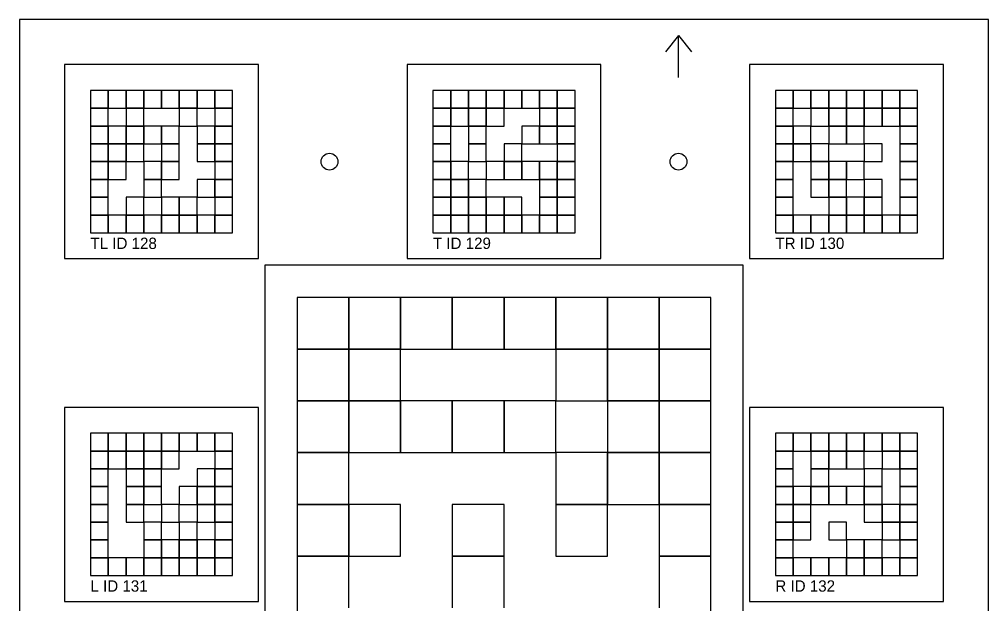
# Model space of a CAD drawing. Extents: x 0 to 1260, y -12 to 1580.
# Drawn here: x 960 to 1260, y 1399 to 1580 of the extents above; entities that cross this region are included whole.
import ezdxf

# ---------------------------------------------------------------- set-up
doc = ezdxf.new("R2010")
doc.units = 0
for name, color, linetype in [('BLACK_POCKET', 7, 'CONTINUOUS'), ('CUT', 7, 'CONTINUOUS'), ('LABEL', 3, 'CONTINUOUS'), ('MOUNT_HOLE', 6, 'CONTINUOUS'), ('ORIENTATION', 7, 'CONTINUOUS'), ('QUIET_ZONE', 5, 'CONTINUOUS'), ('TAG_BOUNDARY', 8, 'CONTINUOUS')]:
    doc.layers.add(name, color=color, linetype=linetype)

msp = doc.modelspace()

# ---------------------------------------------------------------- linework, layer by layer
at = {"layer": 'BLACK_POCKET'}
for p, q in [((987.5, 1558), (982, 1558)), ((982, 1558), (982, 1552.5)), ((987.5, 1552.5), (987.5, 1558)), ((993, 1558), (987.5, 1558)), ((987.5, 1558), (987.5, 1552.5)), ((993, 1552.5), (993, 1558)), ((998.5, 1558), (993, 1558)), ((993, 1558), (993, 1552.5)), ((998.5, 1552.5), (998.5, 1558)), ((1004, 1558), (998.5, 1558)), ((998.5, 1558), (998.5, 1552.5)), ((1004, 1552.5), (1004, 1558)), ((1009.5, 1558), (1004, 1558)), ((1004, 1558), (1004, 1552.5)), ((1009.5, 1552.5), (1009.5, 1558)), ((1015, 1558), (1009.5, 1558)), ((1009.5, 1558), (1009.5, 1552.5)), ((1015, 1552.5), (1015, 1558)), ((1020.5, 1558), (1015, 1558)), ((1015, 1558), (1015, 1552.5)), ((1020.5, 1552.5), (1020.5, 1558)), ((1026, 1558), (1020.5, 1558)), ((1020.5, 1558), (1020.5, 1552.5)), ((1026, 1552.5), (1026, 1558)), ((1093.5, 1558), (1088, 1558)), ((1088, 1558), (1088, 1552.5)), ((1093.5, 1552.5), (1093.5, 1558)), ((1099, 1558), (1093.5, 1558)), ((1093.5, 1558), (1093.5, 1552.5)), ((1099, 1552.5), (1099, 1558)), ((1104.5, 1558), (1099, 1558)), ((1099, 1558), (1099, 1552.5)), ((1104.5, 1552.5), (1104.5, 1558)), ((1110, 1558), (1104.5, 1558)), ((1104.5, 1558), (1104.5, 1552.5)), ((1110, 1552.5), (1110, 1558)), ((1115.5, 1558), (1110, 1558)), ((1110, 1558), (1110, 1552.5)), ((1115.5, 1552.5), (1115.5, 1558)), ((1121, 1558), (1115.5, 1558)), ((1115.5, 1558), (1115.5, 1552.5)), ((1121, 1552.5), (1121, 1558)), ((1126.5, 1558), (1121, 1558)), ((1121, 1558), (1121, 1552.5)), ((1126.5, 1552.5), (1126.5, 1558)), ((1132, 1558), (1126.5, 1558)), ((1126.5, 1558), (1126.5, 1552.5)), ((1132, 1552.5), (1132, 1558)), ((1199.5, 1558), (1194, 1558)), ((1194, 1558), (1194, 1552.5)), ((1199.5, 1552.5), (1199.5, 1558)), ((1205, 1558), (1199.5, 1558)), ((1199.5, 1558), (1199.5, 1552.5)), ((1205, 1552.5), (1205, 1558)), ((1210.5, 1558), (1205, 1558)), ((1205, 1558), (1205, 1552.5)), ((1210.5, 1552.5), (1210.5, 1558)), ((1216, 1558), (1210.5, 1558)), ((1210.5, 1558), (1210.5, 1552.5)), ((1216, 1552.5), (1216, 1558)), ((1221.5, 1558), (1216, 1558)), ((1216, 1558), (1216, 1552.5)), ((1221.5, 1552.5), (1221.5, 1558)), ((1227, 1558), (1221.5, 1558)), ((1221.5, 1558), (1221.5, 1552.5)), ((1227, 1552.5), (1227, 1558)), ((1232.5, 1558), (1227, 1558)), ((1227, 1558), (1227, 1552.5)), ((1232.5, 1552.5), (1232.5, 1558)), ((1238, 1558), (1232.5, 1558)), ((1232.5, 1558), (1232.5, 1552.5)), ((1238, 1552.5), (1238, 1558)), ((982, 1552.5), (987.5, 1552.5)), ((987.5, 1552.5), (982, 1552.5)), ((982, 1552.5), (982, 1547)), ((987.5, 1552.5), (993, 1552.5)), ((987.5, 1547), (987.5, 1552.5)), ((993, 1552.5), (998.5, 1552.5)), ((998.5, 1552.5), (993, 1552.5)), ((993, 1552.5), (993, 1547)), ((998.5, 1552.5), (1004, 1552.5)), ((998.5, 1547), (998.5, 1552.5)), ((1004, 1552.5), (1009.5, 1552.5)), ((1009.5, 1552.5), (1015, 1552.5)), ((1015, 1552.5), (1009.5, 1552.5)), ((1009.5, 1552.5), (1009.5, 1547)), ((1015, 1552.5), (1020.5, 1552.5)), ((1015, 1547), (1015, 1552.5)), ((1020.5, 1552.5), (1026, 1552.5)), ((1026, 1552.5), (1020.5, 1552.5)), ((1020.5, 1552.5), (1020.5, 1547)), ((1026, 1547), (1026, 1552.5)), ((1088, 1552.5), (1093.5, 1552.5)), ((1093.5, 1552.5), (1088, 1552.5)), ((1088, 1552.5), (1088, 1547)), ((1093.5, 1552.5), (1099, 1552.5)), ((1093.5, 1547), (1093.5, 1552.5)), ((1099, 1552.5), (1093.5, 1552.5)), ((1093.5, 1552.5), (1093.5, 1547)), ((1099, 1552.5), (1104.5, 1552.5)), ((1099, 1547), (1099, 1552.5)), ((1104.5, 1552.5), (1099, 1552.5)), ((1099, 1552.5), (1099, 1547)), ((1104.5, 1552.5), (1110, 1552.5)), ((1104.5, 1547), (1104.5, 1552.5)), ((1110, 1552.5), (1104.5, 1552.5)), ((1104.5, 1552.5), (1104.5, 1547)), ((1110, 1552.5), (1115.5, 1552.5)), ((1110, 1547), (1110, 1552.5)), ((1115.5, 1552.5), (1121, 1552.5)), ((1121, 1552.5), (1126.5, 1552.5)), ((1126.5, 1552.5), (1121, 1552.5)), ((1121, 1552.5), (1121, 1547)), ((1126.5, 1552.5), (1132, 1552.5)), ((1126.5, 1547), (1126.5, 1552.5)), ((1132, 1552.5), (1126.5, 1552.5)), ((1126.5, 1552.5), (1126.5, 1547)), ((1132, 1547), (1132, 1552.5)), ((1194, 1552.5), (1199.5, 1552.5)), ((1199.5, 1552.5), (1194, 1552.5)), ((1194, 1552.5), (1194, 1547)), ((1199.5, 1552.5), (1205, 1552.5)), ((1199.5, 1547), (1199.5, 1552.5)), ((1205, 1552.5), (1210.5, 1552.5)), ((1210.5, 1552.5), (1205, 1552.5)), ((1205, 1552.5), (1205, 1547)), ((1210.5, 1552.5), (1216, 1552.5)), ((1210.5, 1547), (1210.5, 1552.5)), ((1216, 1552.5), (1210.5, 1552.5)), ((1210.5, 1552.5), (1210.5, 1547)), ((1216, 1552.5), (1221.5, 1552.5)), ((1216, 1547), (1216, 1552.5)), ((1221.5, 1552.5), (1216, 1552.5)), ((1216, 1552.5), (1216, 1547)), ((1221.5, 1552.5), (1227, 1552.5)), ((1221.5, 1547), (1221.5, 1552.5)), ((1227, 1552.5), (1221.5, 1552.5)), ((1221.5, 1552.5), (1221.5, 1547)), ((1227, 1552.5), (1232.5, 1552.5)), ((1227, 1547), (1227, 1552.5)), ((1232.5, 1552.5), (1227, 1552.5)), ((1227, 1552.5), (1227, 1547)), ((1232.5, 1552.5), (1238, 1552.5)), ((1232.5, 1547), (1232.5, 1552.5)), ((1238, 1552.5), (1232.5, 1552.5)), ((1232.5, 1552.5), (1232.5, 1547)), ((1238, 1547), (1238, 1552.5)), ((982, 1547), (987.5, 1547)), ((987.5, 1547), (982, 1547)), ((982, 1547), (982, 1541.5)), ((987.5, 1541.5), (987.5, 1547)), ((993, 1547), (987.5, 1547)), ((987.5, 1547), (987.5, 1541.5)), ((993, 1547), (998.5, 1547)), ((993, 1541.5), (993, 1547)), ((998.5, 1547), (993, 1547)), ((993, 1547), (993, 1541.5)), ((998.5, 1541.5), (998.5, 1547)), ((1004, 1547), (998.5, 1547)), ((998.5, 1547), (998.5, 1541.5)), ((1004, 1541.5), (1004, 1547)), ((1009.5, 1547), (1004, 1547)), ((1004, 1547), (1004, 1541.5)), ((1009.5, 1547), (1015, 1547)), ((1009.5, 1541.5), (1009.5, 1547)), ((1020.5, 1547), (1015, 1547)), ((1015, 1547), (1015, 1541.5)), ((1020.5, 1547), (1026, 1547)), ((1020.5, 1541.5), (1020.5, 1547)), ((1026, 1547), (1020.5, 1547)), ((1020.5, 1547), (1020.5, 1541.5)), ((1026, 1541.5), (1026, 1547)), ((1088, 1547), (1093.5, 1547)), ((1093.5, 1547), (1088, 1547)), ((1088, 1547), (1088, 1541.5)), ((1093.5, 1547), (1099, 1547)), ((1093.5, 1541.5), (1093.5, 1547)), ((1099, 1547), (1104.5, 1547)), ((1104.5, 1547), (1099, 1547)), ((1099, 1547), (1099, 1541.5)), ((1104.5, 1547), (1110, 1547)), ((1104.5, 1541.5), (1104.5, 1547)), ((1121, 1547), (1115.5, 1547)), ((1115.5, 1547), (1115.5, 1541.5)), ((1121, 1547), (1126.5, 1547)), ((1121, 1541.5), (1121, 1547)), ((1126.5, 1547), (1121, 1547)), ((1121, 1547), (1121, 1541.5)), ((1126.5, 1547), (1132, 1547)), ((1126.5, 1541.5), (1126.5, 1547)), ((1132, 1547), (1126.5, 1547)), ((1126.5, 1547), (1126.5, 1541.5)), ((1132, 1541.5), (1132, 1547)), ((1194, 1547), (1199.5, 1547)), ((1199.5, 1547), (1194, 1547)), ((1194, 1547), (1194, 1541.5)), ((1199.5, 1541.5), (1199.5, 1547)), ((1205, 1547), (1199.5, 1547)), ((1199.5, 1547), (1199.5, 1541.5)), ((1205, 1547), (1210.5, 1547)), ((1205, 1541.5), (1205, 1547)), ((1210.5, 1547), (1216, 1547)), ((1216, 1547), (1210.5, 1547)), ((1210.5, 1547), (1210.5, 1541.5)), ((1216, 1547), (1221.5, 1547)), ((1216, 1541.5), (1216, 1547)), ((1221.5, 1547), (1216, 1547)), ((1216, 1547), (1216, 1541.5)), ((1221.5, 1547), (1227, 1547)), ((1221.5, 1541.5), (1221.5, 1547)), ((1227, 1547), (1232.5, 1547)), ((1232.5, 1547), (1238, 1547)), ((1238, 1547), (1232.5, 1547)), ((1232.5, 1547), (1232.5, 1541.5)), ((1238, 1541.5), (1238, 1547)), ((982, 1541.5), (987.5, 1541.5)), ((987.5, 1541.5), (982, 1541.5)), ((982, 1541.5), (982, 1536)), ((987.5, 1541.5), (993, 1541.5)), ((987.5, 1536), (987.5, 1541.5)), ((993, 1541.5), (987.5, 1541.5)), ((987.5, 1541.5), (987.5, 1536)), ((993, 1541.5), (998.5, 1541.5)), ((993, 1536), (993, 1541.5)), ((998.5, 1541.5), (993, 1541.5)), ((993, 1541.5), (993, 1536)), ((998.5, 1541.5), (1004, 1541.5)), ((998.5, 1536), (998.5, 1541.5)), ((1004, 1541.5), (1009.5, 1541.5)), ((1009.5, 1541.5), (1004, 1541.5)), ((1004, 1541.5), (1004, 1536)), ((1009.5, 1536), (1009.5, 1541.5)), ((1015, 1541.5), (1020.5, 1541.5)), ((1020.5, 1541.5), (1015, 1541.5)), ((1015, 1541.5), (1015, 1536)), ((1020.5, 1541.5), (1026, 1541.5)), ((1020.5, 1536), (1020.5, 1541.5)), ((1026, 1541.5), (1020.5, 1541.5)), ((1020.5, 1541.5), (1020.5, 1536)), ((1026, 1536), (1026, 1541.5)), ((1088, 1541.5), (1093.5, 1541.5)), ((1093.5, 1541.5), (1088, 1541.5)), ((1088, 1541.5), (1088, 1536)), ((1093.5, 1536), (1093.5, 1541.5)), ((1099, 1541.5), (1104.5, 1541.5)), ((1104.5, 1541.5), (1099, 1541.5)), ((1099, 1541.5), (1099, 1536)), ((1104.5, 1536), (1104.5, 1541.5)), ((1115.5, 1541.5), (1110, 1541.5)), ((1110, 1541.5), (1110, 1536)), ((1115.5, 1541.5), (1121, 1541.5)), ((1115.5, 1536), (1115.5, 1541.5)), ((1121, 1541.5), (1126.5, 1541.5)), ((1126.5, 1541.5), (1132, 1541.5)), ((1132, 1541.5), (1126.5, 1541.5)), ((1126.5, 1541.5), (1126.5, 1536)), ((1132, 1536), (1132, 1541.5)), ((1194, 1541.5), (1199.5, 1541.5)), ((1199.5, 1541.5), (1194, 1541.5)), ((1194, 1541.5), (1194, 1536)), ((1199.5, 1541.5), (1205, 1541.5)), ((1199.5, 1536), (1199.5, 1541.5)), ((1205, 1541.5), (1199.5, 1541.5)), ((1199.5, 1541.5), (1199.5, 1536)), ((1205, 1536), (1205, 1541.5)), ((1210.5, 1541.5), (1205, 1541.5)), ((1205, 1541.5), (1205, 1536)), ((1210.5, 1541.5), (1216, 1541.5)), ((1210.5, 1536), (1210.5, 1541.5)), ((1216, 1541.5), (1221.5, 1541.5)), ((1227, 1541.5), (1221.5, 1541.5)), ((1221.5, 1541.5), (1221.5, 1536)), ((1227, 1536), (1227, 1541.5)), ((1232.5, 1541.5), (1238, 1541.5)), ((1238, 1541.5), (1232.5, 1541.5)), ((1232.5, 1541.5), (1232.5, 1536)), ((1238, 1536), (1238, 1541.5)), ((982, 1536), (987.5, 1536)), ((987.5, 1536), (982, 1536)), ((982, 1536), (982, 1530.5)), ((987.5, 1536), (993, 1536)), ((987.5, 1530.5), (987.5, 1536)), ((993, 1536), (987.5, 1536)), ((987.5, 1536), (987.5, 1530.5)), ((993, 1536), (998.5, 1536)), ((993, 1530.5), (993, 1536)), ((1004, 1536), (998.5, 1536)), ((998.5, 1536), (998.5, 1530.5)), ((1004, 1536), (1009.5, 1536)), ((1004, 1530.5), (1004, 1536)), ((1009.5, 1536), (1004, 1536)), ((1004, 1536), (1004, 1530.5)), ((1009.5, 1530.5), (1009.5, 1536)), ((1015, 1536), (1020.5, 1536)), ((1020.5, 1536), (1026, 1536)), ((1026, 1536), (1020.5, 1536)), ((1020.5, 1536), (1020.5, 1530.5)), ((1026, 1530.5), (1026, 1536)), ((1088, 1536), (1093.5, 1536)), ((1093.5, 1536), (1088, 1536)), ((1088, 1536), (1088, 1530.5)), ((1093.5, 1530.5), (1093.5, 1536)), ((1099, 1536), (1093.5, 1536)), ((1093.5, 1536), (1093.5, 1530.5)), ((1099, 1536), (1104.5, 1536)), ((1099, 1530.5), (1099, 1536)), ((1110, 1536), (1104.5, 1536)), ((1104.5, 1536), (1104.5, 1530.5)), ((1110, 1536), (1115.5, 1536)), ((1110, 1530.5), (1110, 1536)), ((1115.5, 1536), (1110, 1536)), ((1110, 1536), (1110, 1530.5)), ((1115.5, 1530.5), (1115.5, 1536)), ((1121, 1536), (1115.5, 1536)), ((1115.5, 1536), (1115.5, 1530.5)), ((1121, 1530.5), (1121, 1536)), ((1126.5, 1536), (1121, 1536)), ((1121, 1536), (1121, 1530.5)), ((1126.5, 1536), (1132, 1536)), ((1126.5, 1530.5), (1126.5, 1536)), ((1132, 1536), (1126.5, 1536)), ((1126.5, 1536), (1126.5, 1530.5)), ((1132, 1530.5), (1132, 1536)), ((1194, 1536), (1199.5, 1536)), ((1199.5, 1536), (1194, 1536)), ((1194, 1536), (1194, 1530.5)), ((1199.5, 1536), (1205, 1536)), ((1199.5, 1530.5), (1199.5, 1536)), ((1205, 1536), (1210.5, 1536)), ((1210.5, 1536), (1205, 1536)), ((1205, 1536), (1205, 1530.5)), ((1210.5, 1530.5), (1210.5, 1536)), ((1216, 1536), (1210.5, 1536)), ((1210.5, 1536), (1210.5, 1530.5)), ((1216, 1530.5), (1216, 1536)), ((1221.5, 1536), (1216, 1536)), ((1216, 1536), (1216, 1530.5)), ((1221.5, 1536), (1227, 1536)), ((1221.5, 1530.5), (1221.5, 1536)), ((1232.5, 1536), (1238, 1536)), ((1238, 1536), (1232.5, 1536)), ((1232.5, 1536), (1232.5, 1530.5)), ((1238, 1530.5), (1238, 1536)), ((982, 1530.5), (987.5, 1530.5)), ((987.5, 1530.5), (982, 1530.5)), ((982, 1530.5), (982, 1525)), ((987.5, 1530.5), (993, 1530.5)), ((987.5, 1525), (987.5, 1530.5)), ((998.5, 1530.5), (1004, 1530.5)), ((1004, 1530.5), (998.5, 1530.5)), ((998.5, 1530.5), (998.5, 1525)), ((1004, 1530.5), (1009.5, 1530.5)), ((1004, 1525), (1004, 1530.5)), ((1020.5, 1530.5), (1015, 1530.5)), ((1015, 1530.5), (1015, 1525)), ((1020.5, 1530.5), (1026, 1530.5)), ((1020.5, 1525), (1020.5, 1530.5)), ((1026, 1530.5), (1020.5, 1530.5)), ((1020.5, 1530.5), (1020.5, 1525)), ((1026, 1525), (1026, 1530.5)), ((1088, 1530.5), (1093.5, 1530.5)), ((1093.5, 1530.5), (1088, 1530.5)), ((1088, 1530.5), (1088, 1525)), ((1093.5, 1530.5), (1099, 1530.5)), ((1093.5, 1525), (1093.5, 1530.5)), ((1099, 1530.5), (1093.5, 1530.5)), ((1093.5, 1530.5), (1093.5, 1525)), ((1099, 1525), (1099, 1530.5)), ((1104.5, 1530.5), (1099, 1530.5)), ((1099, 1530.5), (1099, 1525)), ((1104.5, 1530.5), (1110, 1530.5)), ((1104.5, 1525), (1104.5, 1530.5)), ((1110, 1530.5), (1115.5, 1530.5)), ((1115.5, 1530.5), (1121, 1530.5)), ((1121, 1530.5), (1126.5, 1530.5)), ((1126.5, 1530.5), (1121, 1530.5)), ((1121, 1530.5), (1121, 1525)), ((1126.5, 1530.5), (1132, 1530.5)), ((1126.5, 1525), (1126.5, 1530.5)), ((1132, 1530.5), (1126.5, 1530.5)), ((1126.5, 1530.5), (1126.5, 1525)), ((1132, 1525), (1132, 1530.5)), ((1194, 1530.5), (1199.5, 1530.5)), ((1199.5, 1530.5), (1194, 1530.5)), ((1194, 1530.5), (1194, 1525)), ((1199.5, 1525), (1199.5, 1530.5)), ((1205, 1530.5), (1210.5, 1530.5)), ((1210.5, 1530.5), (1205, 1530.5)), ((1205, 1530.5), (1205, 1525)), ((1210.5, 1530.5), (1216, 1530.5)), ((1210.5, 1525), (1210.5, 1530.5)), ((1216, 1530.5), (1210.5, 1530.5)), ((1210.5, 1530.5), (1210.5, 1525)), ((1216, 1530.5), (1221.5, 1530.5)), ((1216, 1525), (1216, 1530.5)), ((1227, 1530.5), (1221.5, 1530.5)), ((1221.5, 1530.5), (1221.5, 1525)), ((1227, 1525), (1227, 1530.5)), ((1232.5, 1530.5), (1238, 1530.5)), ((1238, 1530.5), (1232.5, 1530.5)), ((1232.5, 1530.5), (1232.5, 1525)), ((1238, 1525), (1238, 1530.5)), ((982, 1525), (987.5, 1525)), ((987.5, 1525), (982, 1525)), ((982, 1525), (982, 1519.5)), ((987.5, 1519.5), (987.5, 1525)), ((998.5, 1525), (993, 1525)), ((993, 1525), (993, 1519.5)), ((998.5, 1525), (1004, 1525)), ((998.5, 1519.5), (998.5, 1525)), ((1009.5, 1525), (1004, 1525)), ((1004, 1525), (1004, 1519.5)), ((1009.5, 1519.5), (1009.5, 1525)), ((1015, 1525), (1009.5, 1525)), ((1009.5, 1525), (1009.5, 1519.5)), ((1015, 1525), (1020.5, 1525)), ((1015, 1519.5), (1015, 1525)), ((1020.5, 1525), (1026, 1525)), ((1026, 1525), (1020.5, 1525)), ((1020.5, 1525), (1020.5, 1519.5)), ((1026, 1519.5), (1026, 1525)), ((1088, 1525), (1093.5, 1525)), ((1093.5, 1525), (1088, 1525)), ((1088, 1525), (1088, 1519.5)), ((1093.5, 1525), (1099, 1525)), ((1093.5, 1519.5), (1093.5, 1525)), ((1099, 1525), (1093.5, 1525)), ((1093.5, 1525), (1093.5, 1519.5)), ((1099, 1525), (1104.5, 1525)), ((1099, 1519.5), (1099, 1525)), ((1104.5, 1525), (1099, 1525)), ((1099, 1525), (1099, 1519.5)), ((1104.5, 1519.5), (1104.5, 1525)), ((1110, 1525), (1104.5, 1525)), ((1104.5, 1525), (1104.5, 1519.5)), ((1110, 1519.5), (1110, 1525)), ((1115.5, 1525), (1110, 1525)), ((1110, 1525), (1110, 1519.5)), ((1115.5, 1519.5), (1115.5, 1525)), ((1121, 1525), (1126.5, 1525)), ((1126.5, 1525), (1121, 1525)), ((1121, 1525), (1121, 1519.5)), ((1126.5, 1525), (1132, 1525)), ((1126.5, 1519.5), (1126.5, 1525)), ((1132, 1525), (1126.5, 1525)), ((1126.5, 1525), (1126.5, 1519.5)), ((1132, 1519.5), (1132, 1525)), ((1194, 1525), (1199.5, 1525)), ((1199.5, 1525), (1194, 1525)), ((1194, 1525), (1194, 1519.5)), ((1199.5, 1519.5), (1199.5, 1525)), ((1205, 1525), (1210.5, 1525)), ((1210.5, 1525), (1216, 1525)), ((1216, 1525), (1210.5, 1525)), ((1210.5, 1525), (1210.5, 1519.5)), ((1216, 1519.5), (1216, 1525)), ((1221.5, 1525), (1216, 1525)), ((1216, 1525), (1216, 1519.5)), ((1221.5, 1525), (1227, 1525)), ((1221.5, 1519.5), (1221.5, 1525)), ((1227, 1525), (1221.5, 1525)), ((1221.5, 1525), (1221.5, 1519.5)), ((1227, 1519.5), (1227, 1525)), ((1232.5, 1525), (1238, 1525)), ((1238, 1525), (1232.5, 1525)), ((1232.5, 1525), (1232.5, 1519.5)), ((1238, 1519.5), (1238, 1525)), ((982, 1519.5), (987.5, 1519.5)), ((987.5, 1519.5), (982, 1519.5)), ((982, 1519.5), (982, 1514)), ((987.5, 1514), (987.5, 1519.5)), ((993, 1519.5), (987.5, 1519.5)), ((987.5, 1519.5), (987.5, 1514)), ((993, 1519.5), (998.5, 1519.5)), ((993, 1514), (993, 1519.5)), ((998.5, 1519.5), (993, 1519.5)), ((993, 1519.5), (993, 1514)), ((998.5, 1514), (998.5, 1519.5)), ((1004, 1519.5), (998.5, 1519.5)), ((998.5, 1519.5), (998.5, 1514)), ((1004, 1519.5), (1009.5, 1519.5)), ((1004, 1514), (1004, 1519.5)), ((1009.5, 1519.5), (1004, 1519.5)), ((1004, 1519.5), (1004, 1514)), ((1009.5, 1519.5), (1015, 1519.5)), ((1009.5, 1514), (1009.5, 1519.5)), ((1015, 1519.5), (1009.5, 1519.5)), ((1009.5, 1519.5), (1009.5, 1514)), ((1015, 1514), (1015, 1519.5)), ((1020.5, 1519.5), (1015, 1519.5)), ((1015, 1519.5), (1015, 1514)), ((1020.5, 1519.5), (1026, 1519.5)), ((1020.5, 1514), (1020.5, 1519.5)), ((1026, 1519.5), (1020.5, 1519.5)), ((1020.5, 1519.5), (1020.5, 1514)), ((1026, 1514), (1026, 1519.5)), ((1088, 1519.5), (1093.5, 1519.5)), ((1093.5, 1519.5), (1088, 1519.5)), ((1088, 1519.5), (1088, 1514)), ((1093.5, 1519.5), (1099, 1519.5)), ((1093.5, 1514), (1093.5, 1519.5)), ((1099, 1519.5), (1093.5, 1519.5)), ((1093.5, 1519.5), (1093.5, 1514)), ((1099, 1519.5), (1104.5, 1519.5)), ((1099, 1514), (1099, 1519.5)), ((1104.5, 1519.5), (1099, 1519.5)), ((1099, 1519.5), (1099, 1514)), ((1104.5, 1519.5), (1110, 1519.5)), ((1104.5, 1514), (1104.5, 1519.5)), ((1110, 1519.5), (1104.5, 1519.5)), ((1104.5, 1519.5), (1104.5, 1514)), ((1110, 1519.5), (1115.5, 1519.5)), ((1110, 1514), (1110, 1519.5)), ((1115.5, 1519.5), (1110, 1519.5)), ((1110, 1519.5), (1110, 1514)), ((1115.5, 1514), (1115.5, 1519.5)), ((1121, 1519.5), (1115.5, 1519.5)), ((1115.5, 1519.5), (1115.5, 1514)), ((1121, 1519.5), (1126.5, 1519.5)), ((1121, 1514), (1121, 1519.5)), ((1126.5, 1519.5), (1121, 1519.5)), ((1121, 1519.5), (1121, 1514)), ((1126.5, 1519.5), (1132, 1519.5)), ((1126.5, 1514), (1126.5, 1519.5)), ((1132, 1519.5), (1126.5, 1519.5)), ((1126.5, 1519.5), (1126.5, 1514)), ((1132, 1514), (1132, 1519.5)), ((1194, 1519.5), (1199.5, 1519.5)), ((1199.5, 1519.5), (1194, 1519.5)), ((1194, 1519.5), (1194, 1514)), ((1199.5, 1514), (1199.5, 1519.5)), ((1205, 1519.5), (1199.5, 1519.5)), ((1199.5, 1519.5), (1199.5, 1514)), ((1205, 1514), (1205, 1519.5)), ((1210.5, 1519.5), (1205, 1519.5)), ((1205, 1519.5), (1205, 1514)), ((1210.5, 1519.5), (1216, 1519.5)), ((1210.5, 1514), (1210.5, 1519.5)), ((1216, 1519.5), (1210.5, 1519.5)), ((1210.5, 1519.5), (1210.5, 1514)), ((1216, 1519.5), (1221.5, 1519.5)), ((1216, 1514), (1216, 1519.5)), ((1221.5, 1519.5), (1216, 1519.5)), ((1216, 1519.5), (1216, 1514)), ((1221.5, 1519.5), (1227, 1519.5)), ((1221.5, 1514), (1221.5, 1519.5)), ((1227, 1519.5), (1221.5, 1519.5)), ((1221.5, 1519.5), (1221.5, 1514)), ((1227, 1514), (1227, 1519.5)), ((1232.5, 1519.5), (1227, 1519.5)), ((1227, 1519.5), (1227, 1514)), ((1232.5, 1519.5), (1238, 1519.5)), ((1232.5, 1514), (1232.5, 1519.5)), ((1238, 1519.5), (1232.5, 1519.5)), ((1232.5, 1519.5), (1232.5, 1514)), ((1238, 1514), (1238, 1519.5)), ((982, 1514), (987.5, 1514)), ((987.5, 1514), (993, 1514)), ((993, 1514), (998.5, 1514)), ((998.5, 1514), (1004, 1514)), ((1004, 1514), (1009.5, 1514)), ((1009.5, 1514), (1015, 1514)), ((1015, 1514), (1020.5, 1514)), ((1020.5, 1514), (1026, 1514)), ((1088, 1514), (1093.5, 1514)), ((1093.5, 1514), (1099, 1514)), ((1099, 1514), (1104.5, 1514)), ((1104.5, 1514), (1110, 1514)), ((1110, 1514), (1115.5, 1514)), ((1115.5, 1514), (1121, 1514)), ((1121, 1514), (1126.5, 1514)), ((1126.5, 1514), (1132, 1514)), ((1194, 1514), (1199.5, 1514)), ((1199.5, 1514), (1205, 1514)), ((1205, 1514), (1210.5, 1514)), ((1210.5, 1514), (1216, 1514)), ((1216, 1514), (1221.5, 1514)), ((1221.5, 1514), (1227, 1514)), ((1227, 1514), (1232.5, 1514)), ((1232.5, 1514), (1238, 1514)), ((1062, 1494), (1046, 1494)), ((1046, 1494), (1046, 1478)), ((1062, 1478), (1062, 1494)), ((1078, 1494), (1062, 1494)), ((1062, 1494), (1062, 1478)), ((1078, 1478), (1078, 1494)), ((1094, 1494), (1078, 1494)), ((1078, 1494), (1078, 1478)), ((1094, 1478), (1094, 1494)), ((1110, 1494), (1094, 1494)), ((1094, 1494), (1094, 1478)), ((1110, 1478), (1110, 1494)), ((1126, 1494), (1110, 1494)), ((1110, 1494), (1110, 1478)), ((1126, 1478), (1126, 1494)), ((1142, 1494), (1126, 1494)), ((1126, 1494), (1126, 1478)), ((1142, 1478), (1142, 1494)), ((1158, 1494), (1142, 1494)), ((1142, 1494), (1142, 1478)), ((1158, 1478), (1158, 1494)), ((1174, 1494), (1158, 1494)), ((1158, 1494), (1158, 1478)), ((1174, 1478), (1174, 1494)), ((1046, 1478), (1062, 1478)), ((1062, 1478), (1046, 1478)), ((1046, 1478), (1046, 1462)), ((1062, 1478), (1078, 1478)), ((1062, 1462), (1062, 1478)), ((1078, 1478), (1062, 1478)), ((1062, 1478), (1062, 1462)), ((1078, 1478), (1094, 1478)), ((1078, 1462), (1078, 1478)), ((1094, 1478), (1110, 1478)), ((1110, 1478), (1126, 1478)), ((1126, 1478), (1142, 1478)), ((1142, 1478), (1126, 1478)), ((1126, 1478), (1126, 1462)), ((1142, 1478), (1158, 1478)), ((1142, 1462), (1142, 1478)), ((1158, 1478), (1142, 1478)), ((1142, 1478), (1142, 1462)), ((1158, 1478), (1174, 1478)), ((1158, 1462), (1158, 1478)), ((1174, 1478), (1158, 1478)), ((1158, 1478), (1158, 1462)), ((1174, 1462), (1174, 1478)), ((1046, 1462), (1062, 1462)), ((1062, 1462), (1046, 1462)), ((1046, 1462), (1046, 1446)), ((1062, 1462), (1078, 1462)), ((1062, 1446), (1062, 1462)), ((1078, 1462), (1062, 1462)), ((1062, 1462), (1062, 1446)), ((1078, 1446), (1078, 1462)), ((1094, 1462), (1078, 1462)), ((1078, 1462), (1078, 1446)), ((1094, 1446), (1094, 1462)), ((1110, 1462), (1094, 1462)), ((1094, 1462), (1094, 1446)), ((1110, 1446), (1110, 1462)), ((1126, 1462), (1110, 1462)), ((1110, 1462), (1110, 1446)), ((1126, 1462), (1142, 1462)), ((1126, 1446), (1126, 1462)), ((1142, 1462), (1158, 1462)), ((1158, 1462), (1142, 1462)), ((1142, 1462), (1142, 1446)), ((1158, 1462), (1174, 1462)), ((1158, 1446), (1158, 1462)), ((1174, 1462), (1158, 1462)), ((1158, 1462), (1158, 1446)), ((1174, 1446), (1174, 1462)), ((987.5, 1452), (982, 1452)), ((982, 1452), (982, 1446.5)), ((987.5, 1446.5), (987.5, 1452)), ((993, 1452), (987.5, 1452)), ((987.5, 1452), (987.5, 1446.5)), ((993, 1446.5), (993, 1452)), ((998.5, 1452), (993, 1452)), ((993, 1452), (993, 1446.5)), ((998.5, 1446.5), (998.5, 1452)), ((1004, 1452), (998.5, 1452)), ((998.5, 1452), (998.5, 1446.5)), ((1004, 1446.5), (1004, 1452)), ((1009.5, 1452), (1004, 1452)), ((1004, 1452), (1004, 1446.5)), ((1009.5, 1446.5), (1009.5, 1452)), ((1015, 1452), (1009.5, 1452)), ((1009.5, 1452), (1009.5, 1446.5)), ((1015, 1446.5), (1015, 1452)), ((1020.5, 1452), (1015, 1452)), ((1015, 1452), (1015, 1446.5)), ((1020.5, 1446.5), (1020.5, 1452)), ((1026, 1452), (1020.5, 1452)), ((1020.5, 1452), (1020.5, 1446.5)), ((1026, 1446.5), (1026, 1452)), ((1199.5, 1452), (1194, 1452)), ((1194, 1452), (1194, 1446.5)), ((1199.5, 1446.5), (1199.5, 1452)), ((1205, 1452), (1199.5, 1452)), ((1199.5, 1452), (1199.5, 1446.5)), ((1205, 1446.5), (1205, 1452)), ((1210.5, 1452), (1205, 1452)), ((1205, 1452), (1205, 1446.5)), ((1210.5, 1446.5), (1210.5, 1452)), ((1216, 1452), (1210.5, 1452)), ((1210.5, 1452), (1210.5, 1446.5)), ((1216, 1446.5), (1216, 1452)), ((1221.5, 1452), (1216, 1452)), ((1216, 1452), (1216, 1446.5)), ((1221.5, 1446.5), (1221.5, 1452)), ((1227, 1452), (1221.5, 1452)), ((1221.5, 1452), (1221.5, 1446.5)), ((1227, 1446.5), (1227, 1452)), ((1232.5, 1452), (1227, 1452)), ((1227, 1452), (1227, 1446.5)), ((1232.5, 1446.5), (1232.5, 1452)), ((1238, 1452), (1232.5, 1452)), ((1232.5, 1452), (1232.5, 1446.5)), ((1238, 1446.5), (1238, 1452)), ((982, 1446.5), (987.5, 1446.5)), ((987.5, 1446.5), (982, 1446.5)), ((982, 1446.5), (982, 1441)), ((987.5, 1446.5), (993, 1446.5)), ((987.5, 1441), (987.5, 1446.5)), ((993, 1446.5), (987.5, 1446.5)), ((987.5, 1446.5), (987.5, 1441)), ((993, 1446.5), (998.5, 1446.5)), ((993, 1441), (993, 1446.5)), ((998.5, 1446.5), (993, 1446.5)), ((993, 1446.5), (993, 1441)), ((998.5, 1446.5), (1004, 1446.5)), ((998.5, 1441), (998.5, 1446.5)), ((1004, 1446.5), (998.5, 1446.5)), ((998.5, 1446.5), (998.5, 1441)), ((1004, 1446.5), (1009.5, 1446.5)), ((1004, 1441), (1004, 1446.5)), ((1009.5, 1446.5), (1004, 1446.5)), ((1004, 1446.5), (1004, 1441)), ((1009.5, 1446.5), (1015, 1446.5)), ((1009.5, 1441), (1009.5, 1446.5)), ((1015, 1446.5), (1020.5, 1446.5)), ((1020.5, 1446.5), (1026, 1446.5)), ((1026, 1446.5), (1020.5, 1446.5)), ((1020.5, 1446.5), (1020.5, 1441)), ((1026, 1441), (1026, 1446.5)), ((1046, 1446), (1062, 1446)), ((1062, 1446), (1046, 1446)), ((1046, 1446), (1046, 1430)), ((1062, 1446), (1078, 1446)), ((1062, 1430), (1062, 1446)), ((1078, 1446), (1094, 1446)), ((1094, 1446), (1110, 1446)), ((1110, 1446), (1126, 1446)), ((1142, 1446), (1126, 1446)), ((1126, 1446), (1126, 1430)), ((1142, 1446), (1158, 1446)), ((1142, 1430), (1142, 1446)), ((1158, 1446), (1142, 1446)), ((1142, 1446), (1142, 1430)), ((1158, 1446), (1174, 1446)), ((1158, 1430), (1158, 1446)), ((1174, 1446), (1158, 1446)), ((1158, 1446), (1158, 1430)), ((1174, 1430), (1174, 1446)), ((1194, 1446.5), (1199.5, 1446.5)), ((1199.5, 1446.5), (1194, 1446.5)), ((1194, 1446.5), (1194, 1441)), ((1199.5, 1446.5), (1205, 1446.5)), ((1199.5, 1441), (1199.5, 1446.5)), ((1205, 1446.5), (1210.5, 1446.5)), ((1210.5, 1446.5), (1205, 1446.5)), ((1205, 1446.5), (1205, 1441)), ((1210.5, 1446.5), (1216, 1446.5)), ((1210.5, 1441), (1210.5, 1446.5)), ((1216, 1446.5), (1210.5, 1446.5)), ((1210.5, 1446.5), (1210.5, 1441)), ((1216, 1446.5), (1221.5, 1446.5)), ((1216, 1441), (1216, 1446.5)), ((1221.5, 1446.5), (1216, 1446.5)), ((1216, 1446.5), (1216, 1441)), ((1221.5, 1446.5), (1227, 1446.5)), ((1221.5, 1441), (1221.5, 1446.5)), ((1227, 1446.5), (1232.5, 1446.5)), ((1232.5, 1446.5), (1227, 1446.5)), ((1227, 1446.5), (1227, 1441)), ((1232.5, 1446.5), (1238, 1446.5)), ((1232.5, 1441), (1232.5, 1446.5)), ((1238, 1446.5), (1232.5, 1446.5)), ((1232.5, 1446.5), (1232.5, 1441)), ((1238, 1441), (1238, 1446.5)), ((982, 1441), (987.5, 1441)), ((987.5, 1441), (982, 1441)), ((982, 1441), (982, 1435.5)), ((987.5, 1441), (993, 1441)), ((987.5, 1435.5), (987.5, 1441)), ((993, 1441), (998.5, 1441)), ((998.5, 1441), (993, 1441)), ((993, 1441), (993, 1435.5)), ((998.5, 1441), (1004, 1441)), ((998.5, 1435.5), (998.5, 1441)), ((1004, 1441), (998.5, 1441)), ((998.5, 1441), (998.5, 1435.5)), ((1004, 1441), (1009.5, 1441)), ((1004, 1435.5), (1004, 1441)), ((1020.5, 1441), (1015, 1441)), ((1015, 1441), (1015, 1435.5)), ((1020.5, 1441), (1026, 1441)), ((1020.5, 1435.5), (1020.5, 1441)), ((1026, 1441), (1020.5, 1441)), ((1020.5, 1441), (1020.5, 1435.5)), ((1026, 1435.5), (1026, 1441)), ((1194, 1441), (1199.5, 1441)), ((1199.5, 1441), (1194, 1441)), ((1194, 1441), (1194, 1435.5)), ((1199.5, 1435.5), (1199.5, 1441)), ((1205, 1441), (1210.5, 1441)), ((1210.5, 1441), (1205, 1441)), ((1205, 1441), (1205, 1435.5)), ((1210.5, 1441), (1216, 1441)), ((1210.5, 1435.5), (1210.5, 1441)), ((1216, 1441), (1221.5, 1441)), ((1227, 1441), (1221.5, 1441)), ((1221.5, 1441), (1221.5, 1435.5)), ((1227, 1441), (1232.5, 1441)), ((1227, 1435.5), (1227, 1441)), ((1232.5, 1441), (1238, 1441)), ((1238, 1441), (1232.5, 1441)), ((1232.5, 1441), (1232.5, 1435.5)), ((1238, 1435.5), (1238, 1441)), ((982, 1435.5), (987.5, 1435.5)), ((987.5, 1435.5), (982, 1435.5)), ((982, 1435.5), (982, 1430)), ((987.5, 1430), (987.5, 1435.5)), ((993, 1435.5), (998.5, 1435.5)), ((998.5, 1435.5), (993, 1435.5)), ((993, 1435.5), (993, 1430)), ((998.5, 1435.5), (1004, 1435.5)), ((998.5, 1430), (998.5, 1435.5)), ((1004, 1435.5), (998.5, 1435.5)), ((998.5, 1435.5), (998.5, 1430)), ((1004, 1430), (1004, 1435.5)), ((1015, 1435.5), (1009.5, 1435.5)), ((1009.5, 1435.5), (1009.5, 1430)), ((1015, 1435.5), (1020.5, 1435.5)), ((1015, 1430), (1015, 1435.5)), ((1020.5, 1435.5), (1015, 1435.5)), ((1015, 1435.5), (1015, 1430)), ((1020.5, 1435.5), (1026, 1435.5)), ((1020.5, 1430), (1020.5, 1435.5)), ((1026, 1435.5), (1020.5, 1435.5)), ((1020.5, 1435.5), (1020.5, 1430)), ((1026, 1430), (1026, 1435.5)), ((1194, 1435.5), (1199.5, 1435.5)), ((1199.5, 1435.5), (1194, 1435.5)), ((1194, 1435.5), (1194, 1430)), ((1199.5, 1430), (1199.5, 1435.5)), ((1205, 1435.5), (1199.5, 1435.5)), ((1199.5, 1435.5), (1199.5, 1430)), ((1205, 1435.5), (1210.5, 1435.5)), ((1205, 1430), (1205, 1435.5)), ((1210.5, 1435.5), (1205, 1435.5)), ((1205, 1435.5), (1205, 1430)), ((1210.5, 1430), (1210.5, 1435.5)), ((1216, 1435.5), (1210.5, 1435.5)), ((1210.5, 1435.5), (1210.5, 1430)), ((1216, 1430), (1216, 1435.5)), ((1221.5, 1435.5), (1216, 1435.5)), ((1216, 1435.5), (1216, 1430)), ((1221.5, 1435.5), (1227, 1435.5)), ((1221.5, 1430), (1221.5, 1435.5)), ((1227, 1435.5), (1221.5, 1435.5)), ((1221.5, 1435.5), (1221.5, 1430)), ((1227, 1430), (1227, 1435.5)), ((1232.5, 1435.5), (1238, 1435.5)), ((1238, 1435.5), (1232.5, 1435.5)), ((1232.5, 1435.5), (1232.5, 1430)), ((1238, 1430), (1238, 1435.5)), ((982, 1430), (987.5, 1430)), ((987.5, 1430), (982, 1430)), ((982, 1430), (982, 1424.5)), ((987.5, 1424.5), (987.5, 1430)), ((993, 1430), (998.5, 1430)), ((998.5, 1430), (993, 1430)), ((993, 1430), (993, 1424.5)), ((998.5, 1430), (1004, 1430)), ((998.5, 1424.5), (998.5, 1430)), ((1009.5, 1430), (1004, 1430)), ((1004, 1430), (1004, 1424.5)), ((1009.5, 1430), (1015, 1430)), ((1009.5, 1424.5), (1009.5, 1430)), ((1015, 1430), (1020.5, 1430)), ((1020.5, 1430), (1015, 1430)), ((1015, 1430), (1015, 1424.5)), ((1020.5, 1430), (1026, 1430)), ((1020.5, 1424.5), (1020.5, 1430)), ((1026, 1430), (1020.5, 1430)), ((1020.5, 1430), (1020.5, 1424.5)), ((1026, 1424.5), (1026, 1430)), ((1046, 1430), (1062, 1430)), ((1062, 1430), (1046, 1430)), ((1046, 1430), (1046, 1414)), ((1062, 1414), (1062, 1430)), ((1078, 1430), (1062, 1430)), ((1062, 1430), (1062, 1414)), ((1078, 1414), (1078, 1430)), ((1110, 1430), (1094, 1430)), ((1094, 1430), (1094, 1414)), ((1110, 1414), (1110, 1430)), ((1126, 1430), (1142, 1430)), ((1142, 1430), (1126, 1430)), ((1126, 1430), (1126, 1414)), ((1142, 1430), (1158, 1430)), ((1142, 1414), (1142, 1430)), ((1158, 1430), (1174, 1430)), ((1174, 1430), (1158, 1430)), ((1158, 1430), (1158, 1414)), ((1174, 1414), (1174, 1430)), ((1194, 1430), (1199.5, 1430)), ((1199.5, 1430), (1194, 1430)), ((1194, 1430), (1194, 1424.5)), ((1199.5, 1430), (1205, 1430)), ((1199.5, 1424.5), (1199.5, 1430)), ((1205, 1430), (1199.5, 1430)), ((1199.5, 1430), (1199.5, 1424.5)), ((1205, 1430), (1210.5, 1430)), ((1205, 1424.5), (1205, 1430)), ((1210.5, 1430), (1216, 1430)), ((1216, 1430), (1221.5, 1430)), ((1221.5, 1430), (1227, 1430)), ((1227, 1430), (1221.5, 1430)), ((1221.5, 1430), (1221.5, 1424.5)), ((1227, 1424.5), (1227, 1430)), ((1232.5, 1430), (1227, 1430)), ((1227, 1430), (1227, 1424.5)), ((1232.5, 1430), (1238, 1430)), ((1232.5, 1424.5), (1232.5, 1430)), ((1238, 1430), (1232.5, 1430)), ((1232.5, 1430), (1232.5, 1424.5)), ((1238, 1424.5), (1238, 1430)), ((982, 1424.5), (987.5, 1424.5)), ((987.5, 1424.5), (982, 1424.5)), ((982, 1424.5), (982, 1419)), ((987.5, 1419), (987.5, 1424.5)), ((993, 1424.5), (998.5, 1424.5)), ((1004, 1424.5), (998.5, 1424.5)), ((998.5, 1424.5), (998.5, 1419)), ((1004, 1424.5), (1009.5, 1424.5)), ((1004, 1419), (1004, 1424.5)), ((1015, 1424.5), (1009.5, 1424.5)), ((1009.5, 1424.5), (1009.5, 1419)), ((1015, 1424.5), (1020.5, 1424.5)), ((1015, 1419), (1015, 1424.5)), ((1020.5, 1424.5), (1026, 1424.5)), ((1026, 1424.5), (1020.5, 1424.5)), ((1020.5, 1424.5), (1020.5, 1419)), ((1026, 1419), (1026, 1424.5)), ((1194, 1424.5), (1199.5, 1424.5)), ((1199.5, 1424.5), (1194, 1424.5)), ((1194, 1424.5), (1194, 1419)), ((1199.5, 1424.5), (1205, 1424.5)), ((1199.5, 1419), (1199.5, 1424.5)), ((1205, 1424.5), (1199.5, 1424.5)), ((1199.5, 1424.5), (1199.5, 1419)), ((1205, 1419), (1205, 1424.5)), ((1216, 1424.5), (1210.5, 1424.5)), ((1210.5, 1424.5), (1210.5, 1419)), ((1216, 1419), (1216, 1424.5)), ((1221.5, 1424.5), (1227, 1424.5)), ((1227, 1424.5), (1232.5, 1424.5)), ((1232.5, 1424.5), (1227, 1424.5)), ((1227, 1424.5), (1227, 1419)), ((1232.5, 1424.5), (1238, 1424.5)), ((1232.5, 1419), (1232.5, 1424.5)), ((1238, 1424.5), (1232.5, 1424.5)), ((1232.5, 1424.5), (1232.5, 1419)), ((1238, 1419), (1238, 1424.5)), ((982, 1419), (987.5, 1419)), ((987.5, 1419), (982, 1419)), ((982, 1419), (982, 1413.5)), ((987.5, 1413.5), (987.5, 1419)), ((998.5, 1419), (1004, 1419)), ((1004, 1419), (998.5, 1419)), ((998.5, 1419), (998.5, 1413.5)), ((1004, 1413.5), (1004, 1419)), ((1009.5, 1419), (1004, 1419)), ((1004, 1419), (1004, 1413.5)), ((1009.5, 1419), (1015, 1419)), ((1009.5, 1413.5), (1009.5, 1419)), ((1015, 1419), (1009.5, 1419)), ((1009.5, 1419), (1009.5, 1413.5)), ((1015, 1413.5), (1015, 1419)), ((1020.5, 1419), (1015, 1419)), ((1015, 1419), (1015, 1413.5)), ((1020.5, 1419), (1026, 1419)), ((1020.5, 1413.5), (1020.5, 1419)), ((1026, 1419), (1020.5, 1419)), ((1020.5, 1419), (1020.5, 1413.5)), ((1026, 1413.5), (1026, 1419)), ((1194, 1419), (1199.5, 1419)), ((1199.5, 1419), (1194, 1419)), ((1194, 1419), (1194, 1413.5)), ((1199.5, 1419), (1205, 1419)), ((1199.5, 1413.5), (1199.5, 1419)), ((1210.5, 1419), (1216, 1419)), ((1221.5, 1419), (1216, 1419)), ((1216, 1419), (1216, 1413.5)), ((1221.5, 1413.5), (1221.5, 1419)), ((1227, 1419), (1221.5, 1419)), ((1221.5, 1419), (1221.5, 1413.5)), ((1227, 1419), (1232.5, 1419)), ((1227, 1413.5), (1227, 1419)), ((1232.5, 1419), (1238, 1419)), ((1238, 1419), (1232.5, 1419)), ((1232.5, 1419), (1232.5, 1413.5)), ((1238, 1413.5), (1238, 1419)), ((982, 1413.5), (987.5, 1413.5)), ((987.5, 1413.5), (982, 1413.5)), ((982, 1413.5), (982, 1408)), ((987.5, 1408), (987.5, 1413.5)), ((993, 1413.5), (987.5, 1413.5)), ((987.5, 1413.5), (987.5, 1408)), ((993, 1408), (993, 1413.5)), ((998.5, 1413.5), (993, 1413.5)), ((993, 1413.5), (993, 1408)), ((998.5, 1413.5), (1004, 1413.5)), ((998.5, 1408), (998.5, 1413.5)), ((1004, 1413.5), (998.5, 1413.5)), ((998.5, 1413.5), (998.5, 1408)), ((1004, 1413.5), (1009.5, 1413.5)), ((1004, 1408), (1004, 1413.5)), ((1009.5, 1413.5), (1004, 1413.5)), ((1004, 1413.5), (1004, 1408)), ((1009.5, 1413.5), (1015, 1413.5)), ((1009.5, 1408), (1009.5, 1413.5)), ((1015, 1413.5), (1009.5, 1413.5)), ((1009.5, 1413.5), (1009.5, 1408)), ((1015, 1413.5), (1020.5, 1413.5)), ((1015, 1408), (1015, 1413.5)), ((1020.5, 1413.5), (1015, 1413.5)), ((1015, 1413.5), (1015, 1408)), ((1020.5, 1413.5), (1026, 1413.5)), ((1020.5, 1408), (1020.5, 1413.5)), ((1026, 1413.5), (1020.5, 1413.5)), ((1020.5, 1413.5), (1020.5, 1408)), ((1026, 1408), (1026, 1413.5)), ((1046, 1414), (1062, 1414)), ((1062, 1414), (1046, 1414)), ((1046, 1414), (1046, 1398)), ((1062, 1414), (1078, 1414)), ((1062, 1398), (1062, 1414)), ((1094, 1414), (1110, 1414)), ((1110, 1414), (1094, 1414)), ((1094, 1414), (1094, 1398)), ((1110, 1398), (1110, 1414)), ((1126, 1414), (1142, 1414)), ((1158, 1414), (1174, 1414)), ((1174, 1414), (1158, 1414)), ((1158, 1414), (1158, 1398)), ((1174, 1398), (1174, 1414)), ((1194, 1413.5), (1199.5, 1413.5)), ((1199.5, 1413.5), (1194, 1413.5)), ((1194, 1413.5), (1194, 1408)), ((1199.5, 1408), (1199.5, 1413.5)), ((1205, 1413.5), (1199.5, 1413.5)), ((1199.5, 1413.5), (1199.5, 1408)), ((1205, 1408), (1205, 1413.5)), ((1210.5, 1413.5), (1205, 1413.5)), ((1205, 1413.5), (1205, 1408)), ((1210.5, 1408), (1210.5, 1413.5)), ((1216, 1413.5), (1210.5, 1413.5)), ((1210.5, 1413.5), (1210.5, 1408)), ((1216, 1413.5), (1221.5, 1413.5)), ((1216, 1408), (1216, 1413.5)), ((1221.5, 1413.5), (1216, 1413.5)), ((1216, 1413.5), (1216, 1408)), ((1221.5, 1413.5), (1227, 1413.5)), ((1221.5, 1408), (1221.5, 1413.5)), ((1227, 1413.5), (1221.5, 1413.5)), ((1221.5, 1413.5), (1221.5, 1408)), ((1227, 1408), (1227, 1413.5)), ((1232.5, 1413.5), (1227, 1413.5)), ((1227, 1413.5), (1227, 1408)), ((1232.5, 1413.5), (1238, 1413.5)), ((1232.5, 1408), (1232.5, 1413.5)), ((1238, 1413.5), (1232.5, 1413.5)), ((1232.5, 1413.5), (1232.5, 1408)), ((1238, 1408), (1238, 1413.5)), ((982, 1408), (987.5, 1408)), ((987.5, 1408), (993, 1408)), ((993, 1408), (998.5, 1408)), ((998.5, 1408), (1004, 1408)), ((1004, 1408), (1009.5, 1408)), ((1009.5, 1408), (1015, 1408)), ((1015, 1408), (1020.5, 1408)), ((1020.5, 1408), (1026, 1408)), ((1194, 1408), (1199.5, 1408)), ((1199.5, 1408), (1205, 1408)), ((1205, 1408), (1210.5, 1408)), ((1210.5, 1408), (1216, 1408)), ((1216, 1408), (1221.5, 1408)), ((1221.5, 1408), (1227, 1408)), ((1227, 1408), (1232.5, 1408)), ((1232.5, 1408), (1238, 1408))]:
    msp.add_line(p, q, dxfattribs=at)
at = {"layer": 'CUT'}
for p, q in [((1260, 1580), (960, 1580)), ((960, 1580), (960, 1280)), ((1260, 1280), (1260, 1580))]:
    msp.add_line(p, q, dxfattribs=at)
at = {"layer": 'MOUNT_HOLE'}
for centre in [(1056, 1536), (1164, 1536)]:
    msp.add_circle(centre, 2.6, dxfattribs=at)
at = {"layer": 'ORIENTATION'}
for p, q in [((1164, 1575), (1160, 1570)), ((1164, 1562), (1164, 1575)), ((1164, 1575), (1168, 1570))]:
    msp.add_line(p, q, dxfattribs=at)
at = {"layer": 'QUIET_ZONE'}
for p, q in [((1034, 1566), (974, 1566)), ((974, 1566), (974, 1506)), ((1034, 1506), (1034, 1566)), ((1140, 1566), (1080, 1566)), ((1080, 1566), (1080, 1506)), ((1140, 1506), (1140, 1566)), ((1246, 1566), (1186, 1566)), ((1186, 1566), (1186, 1506)), ((1246, 1506), (1246, 1566)), ((974, 1506), (1034, 1506)), ((1080, 1506), (1140, 1506)), ((1186, 1506), (1246, 1506)), ((1184, 1504), (1036, 1504)), ((1036, 1504), (1036, 1356)), ((1184, 1356), (1184, 1504)), ((1034, 1460), (974, 1460)), ((974, 1460), (974, 1400)), ((1034, 1400), (1034, 1460)), ((1246, 1460), (1186, 1460)), ((1186, 1460), (1186, 1400)), ((1246, 1400), (1246, 1460)), ((974, 1400), (1034, 1400)), ((1186, 1400), (1246, 1400))]:
    msp.add_line(p, q, dxfattribs=at)
at = {"layer": 'TAG_BOUNDARY'}
for p, q in [((1026, 1558), (982, 1558)), ((982, 1558), (982, 1514)), ((1026, 1514), (1026, 1558)), ((1132, 1558), (1088, 1558)), ((1088, 1558), (1088, 1514)), ((1132, 1514), (1132, 1558)), ((1238, 1558), (1194, 1558)), ((1194, 1558), (1194, 1514)), ((1238, 1514), (1238, 1558)), ((982, 1514), (1026, 1514)), ((1088, 1514), (1132, 1514)), ((1194, 1514), (1238, 1514)), ((1174, 1494), (1046, 1494)), ((1046, 1494), (1046, 1366)), ((1174, 1366), (1174, 1494)), ((1026, 1452), (982, 1452)), ((982, 1452), (982, 1408)), ((1026, 1408), (1026, 1452)), ((1238, 1452), (1194, 1452)), ((1194, 1452), (1194, 1408)), ((1238, 1408), (1238, 1452)), ((982, 1408), (1026, 1408)), ((1194, 1408), (1238, 1408))]:
    msp.add_line(p, q, dxfattribs=at)

# ---------------------------------------------------------------- texts
at = {"layer": 'LABEL'}
for s, p in [('TL ID 128', (982, 1509)), ('T ID 129', (1088, 1509)), ('TR ID 130', (1194, 1509)), ('L ID 131', (982, 1403)), ('R ID 132', (1194, 1403))]:
    msp.add_text(s, height=3.5, dxfattribs=at).set_placement(p)

doc.saveas('drawing.dxf')
